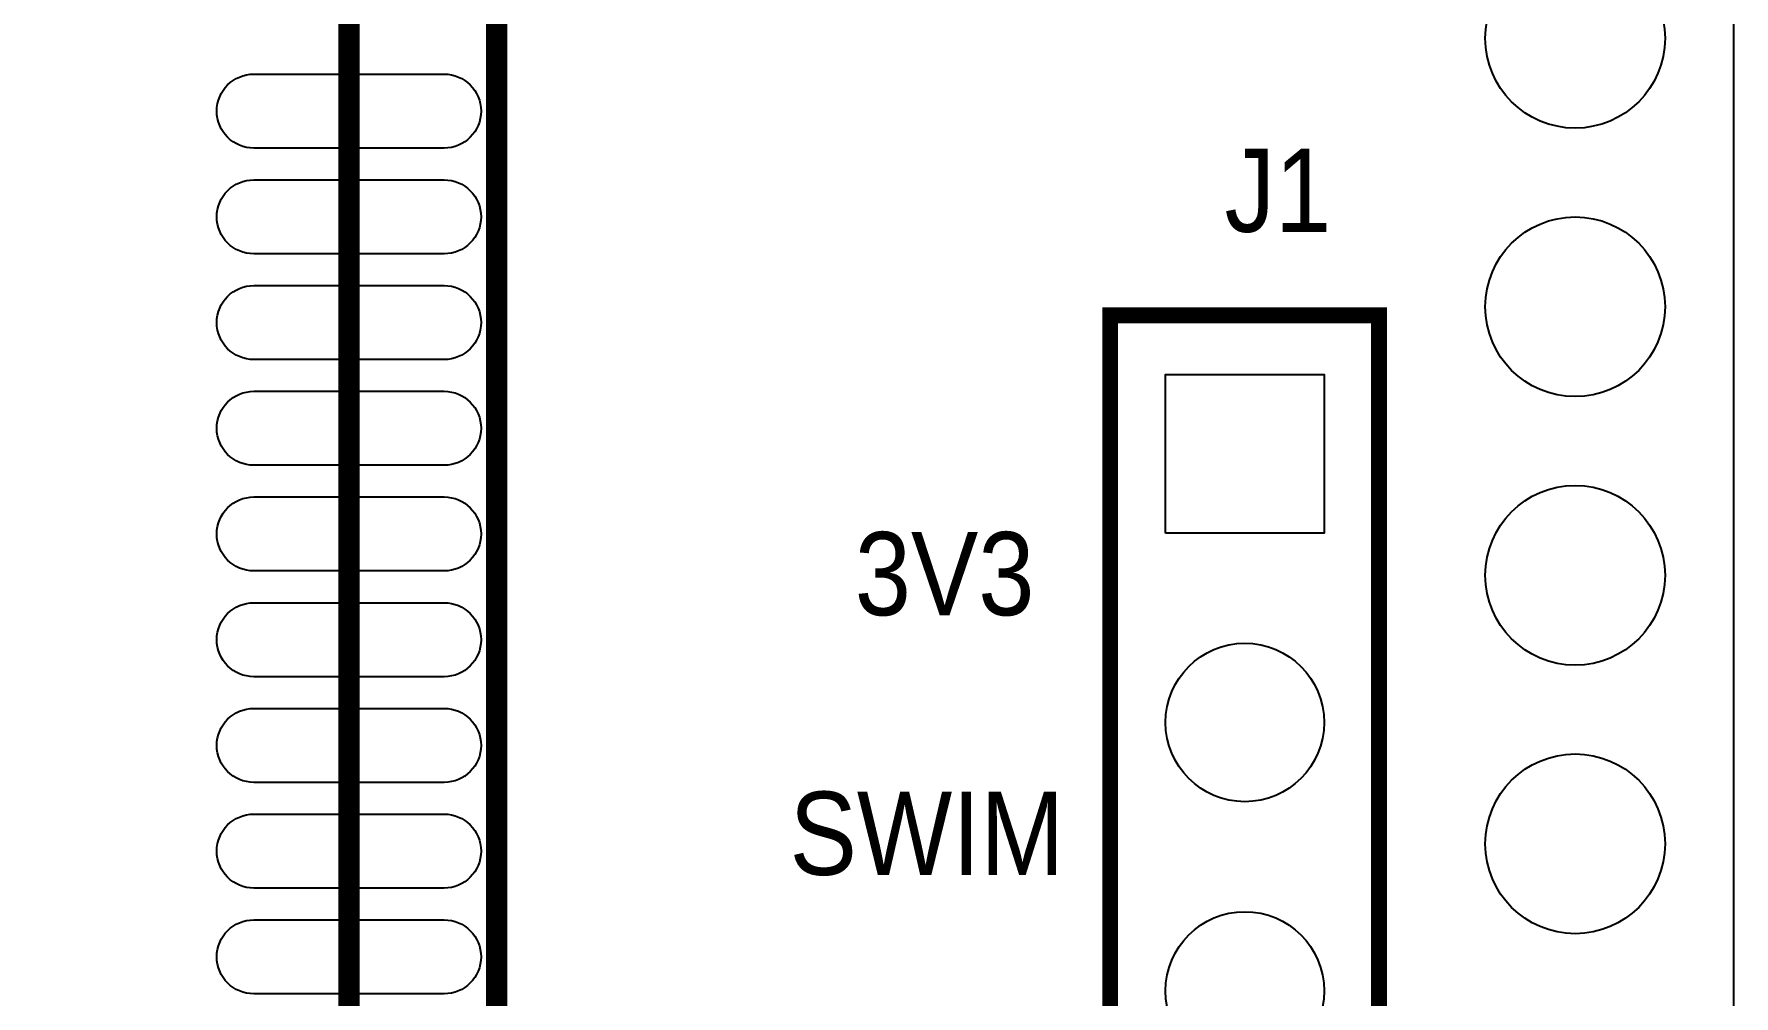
# Model space of a CAD drawing. Extents: x -21 to 21, y -23.6 to 29.6.
# Drawn here: x 4.92 to 21, y -2.71 to 6.39 of the extents above; entities that cross this region are included whole.
import ezdxf

# ---------------------------------------------------------------- set-up
doc = ezdxf.new("R2010")
doc.units = 0
for name, color, linetype in [('BG_OUTLINE', 254, 'CONTINUOUS'), ('BG_SILKSCREEN_TOP', 7, 'CONTINUOUS'), ('PG_SILKSCREEN_TOP', 7, 'CONTINUOUS'), ('PIN_TOP', 80, 'CONTINUOUS'), ('RD_SILKSCREEN_TOP', 7, 'CONTINUOUS')]:
    doc.layers.add(name, color=color, linetype=linetype)

msp = doc.modelspace()

# ---------------------------------------------------------------- linework, layer by layer
at = {"layer": 'BG_OUTLINE'}
msp.add_lwpolyline([(20, 23), (-20, 23, 0.414214), (-21, 22), (-21, -22, 0.414214), (-20, -23), (20, -23, 0.414214), (21, -22), (21, 22, 0.414214), (20, 23)], format="xyb", dxfattribs=at)
at = {"layer": 'PG_SILKSCREEN_TOP'}
for points, const_width in [([(-5.5904, 9.4306), (-9.502, 9.4306), (-9.502, -12.0832), (9.294, -12.0832), (9.294, 9.4306), (-5.5904, 9.4306)], 0.2), ([(-6.0222, 8.0082), (-8.105, 8.0082), (-8.105, -10.6862), (7.897, -10.6862), (7.897, 8.0082), (-6.0222, 8.0082)], 0.2), ([(15.0985, 3.7297), (17.6412, 3.7297), (17.6412, -6.4323), (15.0985, -6.4323), (15.0985, 3.7297)], 0.15)]:
    msp.add_lwpolyline(points, dxfattribs=dict(at, const_width=const_width))
at = {"layer": 'PIN_TOP'}
for points in [[(8.796, 5.311), (6.996, 5.311, -1), (6.996, 6.011), (8.796, 6.011, -1)], [(8.796, 4.311), (6.996, 4.311, -1), (6.996, 5.011), (8.796, 5.011, -1)], [(8.796, 3.311), (6.996, 3.311, -1), (6.996, 4.011), (8.796, 4.011, -1)], [(8.796, 2.311), (6.996, 2.311, -1), (6.996, 3.011), (8.796, 3.011, -1)], [(8.796, 1.311), (6.996, 1.311, -1), (6.996, 2.011), (8.796, 2.011, -1)], [(8.796, 0.311), (6.996, 0.311, -1), (6.996, 1.011), (8.796, 1.011, -1)], [(8.796, -0.689), (6.996, -0.689, -1), (6.996, 0.011), (8.796, 0.011, -1)], [(8.796, -1.689), (6.996, -1.689, -1), (6.996, -0.989), (8.796, -0.989, -1)], [(8.796, -2.689), (6.996, -2.689, -1), (6.996, -1.989), (8.796, -1.989, -1)]]:
    msp.add_lwpolyline(points, format="xyb", close=True, dxfattribs=at)
msp.add_lwpolyline([(15.6222, 1.6681), (15.6222, 3.1681), (17.1222, 3.1681), (17.1222, 1.6681)], close=True, dxfattribs=at)
for centre, radius in [((19.4972, 6.35), 0.85), ((19.4972, 3.81), 0.85), ((19.4972, 1.27), 0.85), ((16.3722, -0.1219), 0.75), ((19.4972, -1.27), 0.85), ((16.3722, -2.6619), 0.75)]:
    msp.add_circle(centre, radius, dxfattribs=at)

# ---------------------------------------------------------------- texts
at = {"layer": 'BG_SILKSCREEN_TOP', "width": 0.907036}
for s, p in [('3V3', (12.6821, 0.892)), ('SWIM', (12.0649, -1.5642))]:
    msp.add_text(s, height=0.7874, dxfattribs=at).set_placement(p)
at = {"layer": 'RD_SILKSCREEN_TOP', "width": 0.907036}
msp.add_text('J1', height=0.7874, dxfattribs=at).set_placement((16.1804, 4.5186))

doc.saveas('drawing.dxf')
